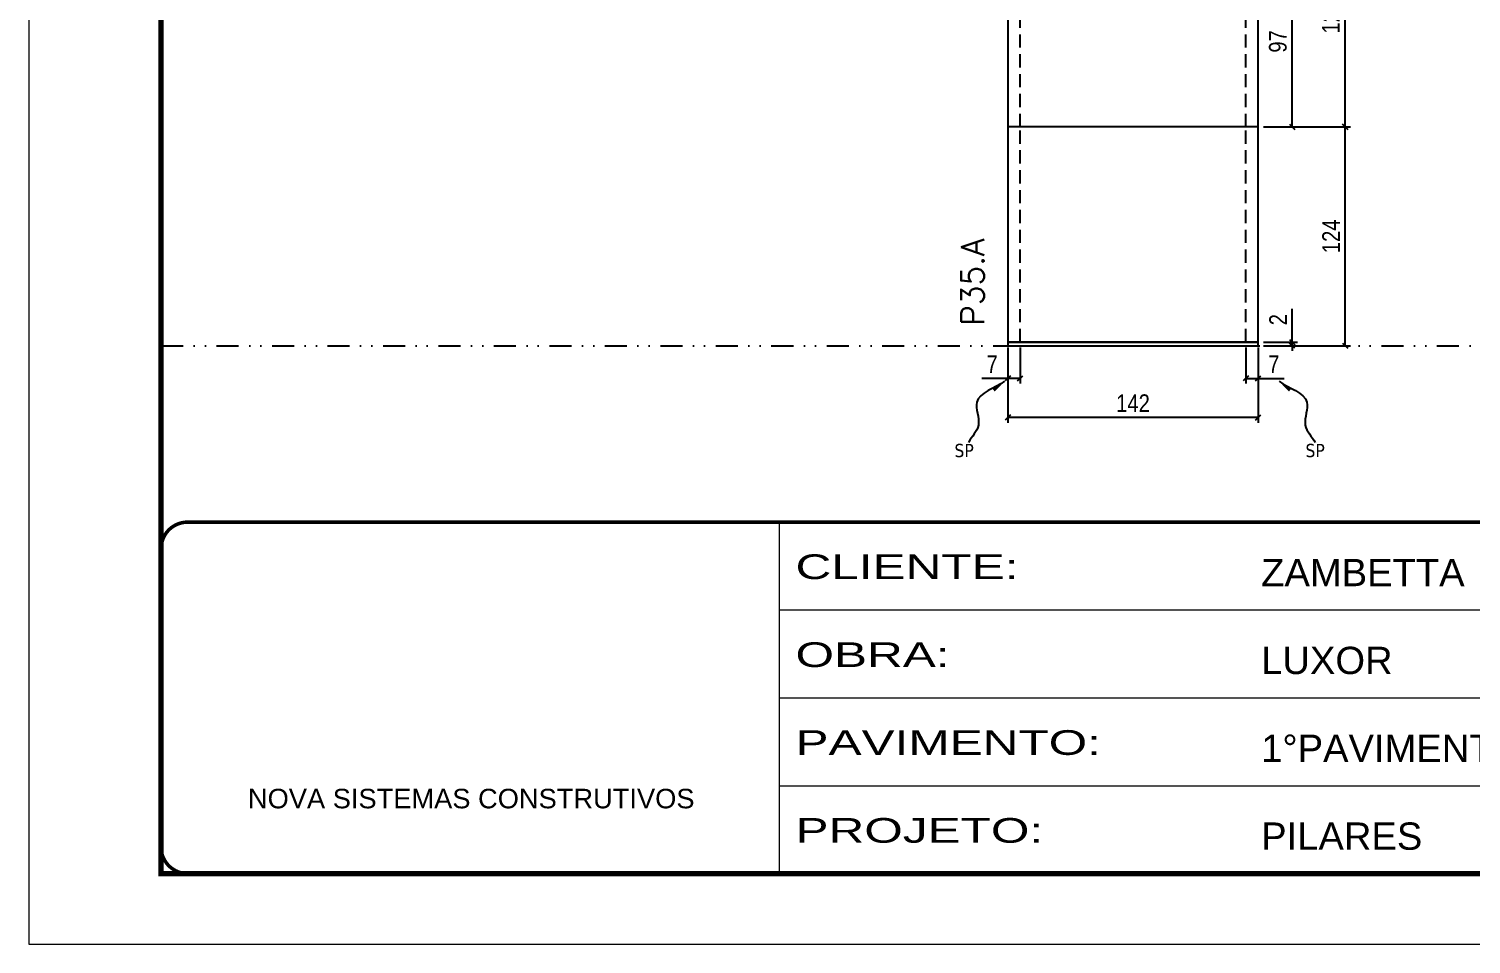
# Model space of a CAD drawing. Extents: x 14400 to 24104, y -21631 to 6985.
# Drawn here: x 19182 to 20000, y -2105 to -1586 of the extents above; entities that cross this region are included whole.
import ezdxf

# ---------------------------------------------------------------- set-up
doc = ezdxf.new("R2010")
doc.units = 0
for name, pattern in [('CONTINUO', [0]), ('DASHED', [0.75, 0.5, -0.25]), ('DIVIDE2', [0.625, 0.25, -0.125, 0, -0.125, 0, -0.125]), ('HIDDEN', [0.375, 0.25, -0.125])]:
    doc.linetypes.add(name, pattern=pattern)
for name, color, linetype in [('COTA', 241, 'Continuous'), ('Nível', 160, 'Continuous'), ('Painéis', 200, 'Continuous'), ('SARR_2.2x7', 40, 'Continuous'), ('texto', 7, 'Continuous')]:
    doc.layers.add(name, color=color, linetype=linetype)
for name, color, linetype, lineweight in [('Folhas', 255, 'Continuous', 9), ('SARRAFO DE PRESSAO', 251, 'DASHED', 9), ('Texto Seção', 7, 'Continuous', 15)]:
    doc.layers.add(name, color=color, linetype=linetype, lineweight=lineweight)
doc.styles.add('ARIAL', font='arial.ttf')
doc.styles.add('COTA TECNICA', font='techl___.ttf', dxfattribs={"height": 10})
doc.styles.add('COTA TECNICA-50', font='techl___.ttf', dxfattribs={"height": 10})
doc.styles.add('REGUA-120', font='ROMANS.shx', dxfattribs={"height": 15})
doc.styles.get("Standard").update_dxf_attribs({"font": 'arial.ttf'})
doc.styles.add('Tecnologia', font='')
doc.styles.get('Tecnologia').set_extended_font_data('Forgotten Futurist')
doc.dimstyles.new('COTA PAINEL-50', dxfattribs={"dimtxt": 10, "dimasz": 3, "dimexe": 3, "dimexo": 3, "dimgap": 3, "dimtad": 1, "dimdec": 1, "dimzin": 12, "dimdsep": 46, "dimtxsty": 'COTA TECNICA-50', "dimblk1": 'OBLIQUE', "dimblk2": 'OBLIQUE', "dimsah": 1, "dimcen": 0.9, "dimclrd": 4, "dimclre": 4, "dimclrt": 240, "dimadec": 1, "dimazin": 3, "dimtfac": 1, "dimtdec": 1, "dimtmove": 0, "dimatfit": 3, "dimfxl": 1, "dimtolj": 1, "dimtzin": 12, "dimarcsym": 0})
doc.dimstyles.new('PAINEL', dxfattribs={"dimtxt": 10, "dimasz": 3, "dimexe": 3, "dimexo": 3, "dimgap": 3, "dimtad": 1, "dimdec": 1, "dimzin": 12, "dimdsep": 46, "dimtxsty": 'COTA TECNICA', "dimblk1": 'OBLIQUE', "dimblk2": 'OBLIQUE', "dimsah": 1, "dimcen": 0.9, "dimclrd": 4, "dimclre": 4, "dimclrt": 240, "dimadec": 1, "dimazin": 3, "dimtfac": 1, "dimtdec": 1, "dimtmove": 0, "dimatfit": 3, "dimfxl": 1, "dimtolj": 1, "dimtzin": 12, "dimarcsym": 0})
doc.dimstyles.get("Standard").update_dxf_attribs({"dimtxt": 0.18, "dimasz": 0.18, "dimexe": 0.18, "dimexo": 0.0625, "dimgap": 0.09, "dimtad": 0, "dimtih": 1, "dimtoh": 1, "dimdec": 4, "dimzin": 0, "dimdsep": 46, "dimtxsty": 'Standard', "dimcen": 0.09, "dimadec": 0, "dimazin": 0, "dimtfac": 1, "dimtdec": 4, "dimtofl": 0, "dimtmove": 0, "dimatfit": 3, "dimfxl": 1, "dimtolj": 1, "dimtzin": 0, "dimarcsym": 0})

# ---------------------------------------------------------------- blocks, each defined once
blk = doc.blocks.new('9999999999')
at = {"color": 30, "linetype": 'CONTINUO'}
for p, q in [((98564.56, 34230.21), (98564.56, 34429.45)), ((98564.56, 34379.64), (99583.98, 34379.64)), ((98564.56, 34329.83), (99487.98, 34329.83)), ((98564.56, 34280.02), (99487.98, 34280.02))]:
    blk.add_line(p, q, dxfattribs=at)
at = {"color": 30, "linetype": 'CONTINUO', "const_width": 2}
blk.add_lwpolyline([(99583.98, 34230.21), (99583.98, 34414.45, 0.414214), (99568.98, 34429.45), (98228.98, 34429.45, 0.414214), (98213.98, 34414.45), (98213.98, 34245.21, 0.414214), (98228.98, 34230.21), (99583.98, 34230.21)], format="xyb", dxfattribs=at)
at = {"layer": 'Folhas'}
blk.add_lwpolyline([(98138.98, 34190.21), (99623.98, 34190.21), (99623.98, 35240.21), (98138.98, 35240.21)], close=True, dxfattribs=at)
at = {"layer": 'Folhas', "color": 30, "const_width": 3}
blk.add_lwpolyline([(98213.98, 34230.21), (99583.98, 34230.21), (99583.98, 35200.21), (98213.98, 35200.21)], close=True, dxfattribs=at)
at = {"color": 7, "linetype": 'Continuous', "ltscale": 5, "style": 'ARIAL'}
for s, height, p in [('ZAMBETTA', 15.483, (98837.68, 34393.13)), ('LUXOR', 15.483, (98837.68, 34343.32)), ('1°PAVIMENTO - 1°ETAPA', 15.4829, (98837.68, 34293.51)), ('NOVA SISTEMAS CONSTRUTIVOS', 11.0592, (98263.19, 34267.21)), ('PILARES', 15.483, (98837.68, 34243.7))]:
    blk.add_text(s, height=height, dxfattribs=at).set_placement(p)
at = {"layer": 'Folhas', "color": 7, "style": 'Tecnologia', "width": 1.5}
for s, p in [('CLIENTE:', (98573.65, 34397.17)), ('OBRA:', (98573.65, 34347.31)), ('PAVIMENTO:', (98573.65, 34297.5)), ('PROJETO:', (98573.65, 34247.69))]:
    blk.add_text(s, height=14, dxfattribs=at).set_placement(p)
blk = doc.blocks.new('_Oblique')
at = {"color": 0, "linetype": 'ByBlock', "lineweight": -2}
blk.add_line((-0.5, -0.5), (0.5, 0.5), dxfattribs=at)
blk = doc.blocks.new('*D1748')
at = {"layer": 'COTA', "color": 4, "lineweight": -2, "transparency": 16777216}
for p, q in [((19737.01, -1767.02), (19737.01, -1809.69)), ((19879.01, -1767.02), (19879.01, -1809.69)), ((19879.01, -1806.69), (19737.01, -1806.69))]:
    blk.add_line(p, q, dxfattribs=at)
at = {"layer": 'Defpoints', "color": 0, "transparency": 16777216}
for p in [(19737.01, -1764.02), (19879.01, -1764.02), (19737.01, -1806.69)]:
    blk.add_point(p, dxfattribs=at)
at = {"layer": 'COTA', "color": 4, "lineweight": -2, "transparency": 16777216, "xscale": 3, "yscale": 3, "zscale": 3, "rotation": 180}
blk.add_blockref('_Oblique', (19737.01, -1806.69), dxfattribs=at)
at = {"layer": 'COTA', "color": 4, "lineweight": -2, "transparency": 16777216, "xscale": 3, "yscale": 3, "zscale": 3}
blk.add_blockref('_Oblique', (19879.01, -1806.69), dxfattribs=at)
at = {"layer": 'COTA', "color": 240, "transparency": 16777216, "insert": (19808.01, -1798.62), "char_height": 10, "attachment_point": 5, "style": 'COTA TECNICA'}
blk.add_mtext('\\A1;142', dxfattribs=at)
blk = doc.blocks.new('*D1749')
at = {"layer": 'COTA', "color": 4, "lineweight": -2, "transparency": 16777216}
for p, q in [((19872.01, -1767.02), (19872.01, -1787.53)), ((19879.01, -1769.02), (19879.01, -1787.53)), ((19872.01, -1784.53), (19879.01, -1784.53)), ((19879.01, -1784.53), (19893.74, -1784.53))]:
    blk.add_line(p, q, dxfattribs=at)
at = {"layer": 'Defpoints', "color": 0, "transparency": 16777216}
for p in [(19872.01, -1764.02), (19879.01, -1766.02), (19879.01, -1784.53)]:
    blk.add_point(p, dxfattribs=at)
at = {"layer": 'COTA', "color": 4, "lineweight": -2, "transparency": 16777216, "xscale": 3, "yscale": 3, "zscale": 3, "rotation": 180}
blk.add_blockref('_Oblique', (19872.01, -1784.53), dxfattribs=at)
at = {"layer": 'COTA', "color": 4, "lineweight": -2, "transparency": 16777216, "xscale": 3, "yscale": 3, "zscale": 3}
blk.add_blockref('_Oblique', (19879.01, -1784.53), dxfattribs=at)
at = {"layer": 'COTA', "color": 240, "transparency": 16777216, "insert": (19887.87, -1776.45), "char_height": 10, "attachment_point": 5, "style": 'COTA TECNICA-50'}
blk.add_mtext('\\A1;7', dxfattribs=at)
blk = doc.blocks.new('*D1750')
at = {"layer": 'COTA', "color": 4, "lineweight": -2, "transparency": 16777216}
for p, q in [((19737.01, -1769.02), (19737.01, -1787.53)), ((19744.01, -1767.02), (19744.01, -1787.53)), ((19737.01, -1784.53), (19722.28, -1784.53)), ((19744.01, -1784.53), (19737.01, -1784.53))]:
    blk.add_line(p, q, dxfattribs=at)
at = {"layer": 'Defpoints', "color": 0, "transparency": 16777216}
for p in [(19737.01, -1766.02), (19744.01, -1764.02), (19737.01, -1784.53)]:
    blk.add_point(p, dxfattribs=at)
at = {"layer": 'COTA', "color": 4, "lineweight": -2, "transparency": 16777216, "xscale": 3, "yscale": 3, "zscale": 3, "rotation": 180}
blk.add_blockref('_Oblique', (19737.01, -1784.53), dxfattribs=at)
at = {"layer": 'COTA', "color": 4, "lineweight": -2, "transparency": 16777216, "xscale": 3, "yscale": 3, "zscale": 3}
blk.add_blockref('_Oblique', (19744.01, -1784.53), dxfattribs=at)
at = {"layer": 'COTA', "color": 240, "transparency": 16777216, "insert": (19728.14, -1776.45), "char_height": 10, "attachment_point": 5, "style": 'COTA TECNICA-50'}
blk.add_mtext('\\A1;7', dxfattribs=at)
blk = doc.blocks.new('*D1765')
at = {"layer": 'COTA', "color": 4, "linetype": 'ByBlock', "lineweight": -2, "transparency": 16777216}
for p, q in [((19882.01, -1642.02), (19931.37, -1642.02)), ((19928.37, -1766.02), (19928.37, -1642.02)), ((19882.01, -1766.02), (19931.37, -1766.02))]:
    blk.add_line(p, q, dxfattribs=at)
at = {"layer": 'Defpoints', "color": 0, "linetype": 'ByBlock', "transparency": 16777216}
for p in [(19879.01, -1642.02), (19928.37, -1642.02), (19879.01, -1766.02)]:
    blk.add_point(p, dxfattribs=at)
at = {"layer": 'COTA', "color": 4, "linetype": 'ByBlock', "lineweight": -2, "transparency": 16777216, "xscale": 3, "yscale": 3, "zscale": 3}
for p, rotation in [((19928.37, -1642.02), 90), ((19928.37, -1766.02), 270)]:
    blk.add_blockref('_Oblique', p, dxfattribs=dict(at, rotation=rotation))
at = {"layer": 'COTA', "color": 240, "linetype": 'ByBlock', "transparency": 16777216, "insert": (19920.3, -1704.02), "char_height": 10, "attachment_point": 5, "rotation": 90, "style": 'COTA TECNICA'}
blk.add_mtext('\\A1;124', dxfattribs=at)
blk = doc.blocks.new('*D1751')
at = {"layer": 'COTA', "color": 4, "lineweight": -2, "transparency": 16777216}
for p, q in [((19898.26, -1764.02), (19898.26, -1745.21)), ((19882.01, -1764.02), (19901.26, -1764.02)), ((19882.01, -1766.02), (19901.26, -1766.02)), ((19898.26, -1766.02), (19898.26, -1764.02)), ((19898.26, -1766.02), (19898.26, -1769.02))]:
    blk.add_line(p, q, dxfattribs=at)
at = {"layer": 'Defpoints', "color": 0, "transparency": 16777216}
for p in [(19879.01, -1764.02), (19879.01, -1766.02), (19898.26, -1766.02)]:
    blk.add_point(p, dxfattribs=at)
at = {"layer": 'COTA', "color": 4, "lineweight": -2, "transparency": 16777216, "xscale": 3, "yscale": 3, "zscale": 3}
for p, rotation in [((19898.26, -1764.02), 270), ((19898.26, -1766.02), 90)]:
    blk.add_blockref('_Oblique', p, dxfattribs=dict(at, rotation=rotation))
at = {"layer": 'COTA', "color": 240, "transparency": 16777216, "insert": (19890.26, -1751.27), "char_height": 10, "attachment_point": 5, "rotation": 90, "style": 'COTA TECNICA-50'}
blk.add_mtext('\\A1;2', dxfattribs=at)
blk = doc.blocks.new('*D1766')
at = {"layer": 'COTA', "color": 4, "linetype": 'ByBlock', "lineweight": -2, "transparency": 16777216}
for p, q in [((19882.01, -1642.02), (19931.37, -1642.02)), ((19928.37, -1766.02), (19928.37, -1642.02)), ((19882.01, -1766.02), (19931.37, -1766.02))]:
    blk.add_line(p, q, dxfattribs=at)
at = {"layer": 'Defpoints', "color": 0, "linetype": 'ByBlock', "transparency": 16777216}
for p in [(19879.01, -1642.02), (19928.37, -1642.02), (19879.01, -1766.02)]:
    blk.add_point(p, dxfattribs=at)
at = {"layer": 'COTA', "color": 4, "linetype": 'ByBlock', "lineweight": -2, "transparency": 16777216, "xscale": 3, "yscale": 3, "zscale": 3}
for p, rotation in [((19928.37, -1642.02), 90), ((19928.37, -1766.02), 270)]:
    blk.add_blockref('_Oblique', p, dxfattribs=dict(at, rotation=rotation))
at = {"layer": 'COTA', "color": 240, "linetype": 'ByBlock', "transparency": 16777216, "insert": (19920.3, -1704.02), "char_height": 10, "attachment_point": 5, "rotation": 90, "style": 'COTA TECNICA'}
blk.add_mtext('\\A1;124', dxfattribs=at)
blk = doc.blocks.new('*D1760')
at = {"layer": 'COTA', "color": 4, "lineweight": -2, "transparency": 16777216}
for p, q in [((19882.01, -1517.02), (19931.37, -1517.02)), ((19928.37, -1642.02), (19928.37, -1517.02)), ((19882.01, -1642.02), (19931.37, -1642.02))]:
    blk.add_line(p, q, dxfattribs=at)
at = {"layer": 'Defpoints', "color": 0, "transparency": 16777216}
for p in [(19879.01, -1517.02), (19928.37, -1517.02), (19879.01, -1642.02)]:
    blk.add_point(p, dxfattribs=at)
at = {"layer": 'COTA', "color": 4, "lineweight": -2, "transparency": 16777216, "xscale": 3, "yscale": 3, "zscale": 3}
for p, rotation in [((19928.37, -1517.02), 90), ((19928.37, -1642.02), 270)]:
    blk.add_blockref('_Oblique', p, dxfattribs=dict(at, rotation=rotation))
at = {"layer": 'COTA', "color": 240, "transparency": 16777216, "insert": (19920.26, -1579.52), "char_height": 10, "attachment_point": 5, "rotation": 90, "style": 'COTA TECNICA'}
blk.add_mtext('\\A1;125', dxfattribs=at)
blk = doc.blocks.new('*D1761')
at = {"layer": 'COTA', "color": 4, "lineweight": -2, "transparency": 16777216}
for p, q in [((19882.01, -1545.02), (19901.26, -1545.02)), ((19898.26, -1642.02), (19898.26, -1545.02)), ((19882.01, -1642.02), (19901.26, -1642.02))]:
    blk.add_line(p, q, dxfattribs=at)
at = {"layer": 'Defpoints', "color": 0, "transparency": 16777216}
for p in [(19879.01, -1545.02), (19898.26, -1545.02), (19879.01, -1642.02)]:
    blk.add_point(p, dxfattribs=at)
at = {"layer": 'COTA', "color": 4, "lineweight": -2, "transparency": 16777216, "xscale": 3, "yscale": 3, "zscale": 3}
for p, rotation in [((19898.26, -1545.02), 90), ((19898.26, -1642.02), 270)]:
    blk.add_blockref('_Oblique', p, dxfattribs=dict(at, rotation=rotation))
at = {"layer": 'COTA', "color": 240, "transparency": 16777216, "insert": (19890.16, -1593.52), "char_height": 10, "attachment_point": 5, "rotation": 90, "style": 'COTA TECNICA'}
blk.add_mtext('\\A1;97', dxfattribs=at)

msp = doc.modelspace()

# ---------------------------------------------------------------- linework, layer by layer
at = {"layer": 'Nível', "color": 4, "linetype": 'DIVIDE2', "ltscale": 50}
msp.add_line((19256.97, -1766.02), (20626.97, -1766.02), dxfattribs=at)
at = {"layer": 'Painéis'}
for p, q in [((19737.01, -1517.02), (19737.01, -1764.02)), ((19879.01, -1764.02), (19879.01, -1517.02)), ((19879.01, -1642.02), (19737.01, -1642.02)), ((19737.01, -1764.02), (19879.01, -1764.02))]:
    msp.add_line(p, q, dxfattribs=at)
msp.add_lwpolyline([(19879.01, -1764.02), (19737.01, -1764.02), (19737.01, -1766.02), (19879.01, -1766.02)], close=True, dxfattribs=at)
at = {"layer": 'SARR_2.2x7', "linetype": 'HIDDEN', "ltscale": 30}
for p, q in [((19744.01, -1642.02), (19744.01, -1517.02)), ((19872.01, -1642.02), (19872.01, -1517.02)), ((19744.01, -1764.02), (19744.01, -1642.02)), ((19872.01, -1764.02), (19872.01, -1642.02))]:
    msp.add_line(p, q, dxfattribs=at)

# ---------------------------------------------------------------- block references
at = {"layer": 'SARRAFO DE PRESSAO', "color": 6, "linetype": 'ByBlock'}
msp.add_blockref('9999999999', (-78957.01, -36295.5), dxfattribs=at)

# ---------------------------------------------------------------- texts
at = {"layer": 'texto', "color": 0, "char_height": 7.5, "attachment_point": 5}
for insert in [(19712.23, -1825.51), (19911.25, -1825.51)]:
    msp.add_mtext('{\\fTahoma|b0|i0|c0|p34;\\C4;SP}', dxfattribs=dict(at, insert=insert))
at = {"layer": 'Texto Seção', "insert": (19723.54, -1754.76), "char_height": 13, "width": 285.3299, "attachment_point": 7, "rotation": 90, "style": 'REGUA-120'}
msp.add_mtext('\\pt26;P35.A', dxfattribs=at)

# ---------------------------------------------------------------- dimensions: what is measured, and where the dimension line sits
at = {"layer": 'COTA'}
for base, p1, p2, angle, dimstyle, picture, middle in [((19928.37, -1517.02), (19879.01, -1642.02), (19879.01, -1517.02), 90, 'PAINEL', '*D1760', (19920.26, -1579.52)), ((19898.26, -1545.02), (19879.01, -1642.02), (19879.01, -1545.02), 90, 'PAINEL', '*D1761', (19890.16, -1593.52)), ((19737.01, -1784.53), (19744.01, -1764.02), (19737.01, -1766.02), 180, 'COTA PAINEL-50', '*D1750', (19728.14, -1776.45))]:
    dim = msp.add_linear_dim(base=base, p1=p1, p2=p2, angle=angle, dimstyle=dimstyle, dxfattribs=at)
    dim.commit()
    dim.dimension.update_dxf_attribs({"geometry": picture, "text_midpoint": middle})
at = {"layer": 'COTA', "linetype": 'ByBlock'}
for picture in ['*D1765', '*D1766']:
    dim = msp.add_aligned_dim(p1=(19879.01, -1766.02), p2=(19879.01, -1642.02), distance=-49.37, dimstyle='PAINEL', dxfattribs=at)
    dim.commit()
    dim.dimension.update_dxf_attribs({"geometry": picture, "text_midpoint": (19920.3, -1704.02)})
at = {"layer": 'COTA'}
dim = msp.add_linear_dim(base=(19898.26, -1766.02), p1=(19879.01, -1764.02), p2=(19879.01, -1766.02), angle=90, dimstyle='COTA PAINEL-50', dxfattribs=at)
dim.commit()
dim.dimension.update_dxf_attribs({"geometry": '*D1751', "text_midpoint": (19898.26, -1751.27), "dimtype": 160})
dim = msp.add_linear_dim(base=(19737.01, -1806.69), p1=(19879.01, -1764.02), p2=(19737.01, -1764.02), angle=180, dimstyle='PAINEL', override={"dimarcsym": 2}, dxfattribs=at)
dim.commit()
dim.dimension.update_dxf_attribs({"geometry": '*D1748', "text_midpoint": (19808.01, -1798.62)})
dim = msp.add_linear_dim(base=(19879.01, -1784.53), p1=(19872.01, -1764.02), p2=(19879.01, -1766.02), dimstyle='COTA PAINEL-50', dxfattribs=at)
dim.commit()
dim.dimension.update_dxf_attribs({"geometry": '*D1749', "text_midpoint": (19887.87, -1776.45)})

# ---------------------------------------------------------------- leaders
at = {"layer": 'COTA', "path_type": 1}
for points in [[(19735.18, -1786.2), (19719.39, -1798.03), (19720.32, -1811.04), (19714.76, -1820.82)], [(19890.83, -1786.2), (19906.62, -1798.03), (19905.7, -1811.04), (19911.25, -1820.82)]]:
    msp.add_leader(points, dimstyle='Standard', override={"dimasz": 8}, dxfattribs=at)

doc.saveas('drawing.dxf')
